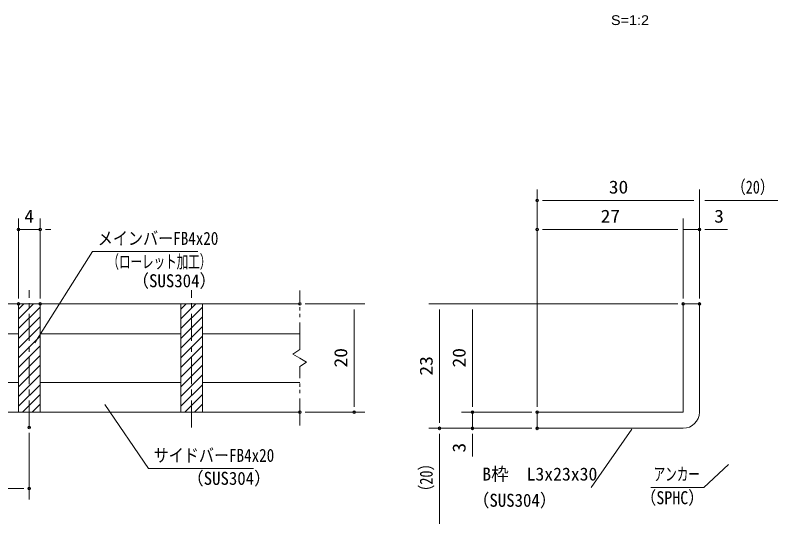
# Model space of a CAD drawing. Units: millimetres, scale not verified, with parts at other scales. Extents: x -1050 to 1050, y -742 to 742.
# Drawn here: x -359 to 340, y -467 to 3 of the extents above; entities that cross this region are included whole.
import ezdxf
from ezdxf.enums import TextEntityAlignment as Align

# ---------------------------------------------------------------- set-up
doc = ezdxf.new("R2010")
doc.units = ezdxf.units.MM
doc.header["$LTSCALE"] = 5
doc.header["$PDMODE"] = 32
doc.header["$PDSIZE"] = 2.5
doc.linetypes.add('CHAIN1', pattern=[8, 5, -1, 1, -1])
doc.linetypes.add('DOUBLE_CHAIN1', pattern=[8.8, 5, -1, 0.6, -0.6, 0.6, -1])
for name, color, linetype, lineweight in [('0-1_寸法注釈', 2, 'Continuous', 9), ('0-3_DEFPOINTS', 134, 'Continuous', 9), ('0-5_枠', 7, 'Continuous', 9), ('0-6_想像線', 134, 'DOUBLE_CHAIN1', 9), ('0-7_ハッチング', 4, 'Continuous', 9), ('0-8_蓋', 5, 'Continuous', 9), ('0-A_中心線', 6, 'CHAIN1', 9)]:
    doc.layers.add(name, color=color, linetype=linetype, lineweight=lineweight)
doc.styles.add('HG丸ｺﾞｼｯｸM-PRO', font='')
doc.styles.add('ＭＳ ゴシック', font='')
doc.styles.get('HG丸ｺﾞｼｯｸM-PRO').set_extended_font_data('HG丸ｺﾞｼｯｸM-PRO')
doc.styles.get('ＭＳ ゴシック').set_extended_font_data('MS Gothic')

msp = doc.modelspace()

# ---------------------------------------------------------------- linework, layer by layer
at = {"layer": '0-1_寸法注釈'}
for p, q in [((123.93, -358.808), (123.93, -157.974)), ((273.93, -258.808), (273.93, -157.974)), ((273.93, -258.808), (273.93, -157.974)), ((268.93, -167.974), (128.93, -167.974)), ((278.93, -167.974), (365.45, -167.974)), ((-355.45, -258.808), (-355.45, -184.9)), ((-355.45, -258.808), (-355.45, -184.9)), ((-335.45, -258.808), (-335.45, -184.9)), ((123.93, -358.808), (123.93, -184.9)), ((258.93, -258.808), (258.93, -184.9)), ((258.93, -258.808), (258.93, -184.9)), ((273.93, -258.808), (273.93, -184.9)), ((-355.45, -194.9), (-335.45, -194.9)), ((-330.45, -194.9), (-325.45, -194.9)), ((253.93, -194.9), (128.93, -194.9)), ((253.93, -194.9), (248.93, -194.9)), ((258.93, -194.9), (273.93, -194.9)), ((278.93, -194.9), (300.043, -194.9)), ((-90.45, -263.808), (-35.285, -263.808)), ((253.93, -263.808), (23.705, -263.808)), ((253.93, -263.808), (54.081, -263.808)), ((-45.285, -268.808), (-45.285, -358.808)), ((33.705, -268.808), (33.705, -373.808)), ((64.081, -268.808), (64.081, -358.808)), ((64.081, -358.808), (64.081, -353.808)), ((-90.45, -363.808), (-35.285, -363.808)), ((118.93, -363.808), (54.081, -363.808)), ((118.93, -363.808), (54.081, -363.808)), ((64.081, -363.808), (64.081, -378.808)), ((-345.45, -383.035), (-345.45, -444.529)), ((118.93, -378.808), (23.705, -378.808)), ((118.93, -378.808), (23.705, -378.808)), ((33.705, -467.197), (33.705, -383.808)), ((118.93, -378.808), (54.081, -378.808)), ((64.081, -383.808), (64.081, -404.922)), ((174.029, -433.398), (211.499, -379.629)), ((-490.45, -434.529), (-350.45, -434.529))]:
    msp.add_line(p, q, dxfattribs=at)
for points in [[(-189.764, -215.417), (-286.954, -215.417), (-340.465, -299.666)], [(-138.143, -416.117), (-235.333, -416.117), (-275.643, -356.797)], [(229.04, -433.428), (278.094, -433.428), (300.899, -412.189)]]:
    msp.add_lwpolyline(points, dxfattribs=at)
at = {"layer": '0-3_DEFPOINTS'}
for p in [(123.93, -167.974), (-355.45, -194.9), (-335.45, -194.9), (123.93, -194.9), (273.93, -194.9), (-355.45, -263.808), (-335.45, -263.808), (-95.45, -263.808), (258.93, -263.808), (273.93, -263.808), (273.93, -263.808), (-95.45, -363.808), (-45.285, -363.808), (64.081, -363.808), (123.93, -363.808), (-345.45, -378.035), (33.705, -378.808), (64.081, -378.808), (123.93, -378.808), (-345.45, -434.529)]:
    msp.add_point(p, dxfattribs=at)
at = {"layer": '0-5_枠'}
for p, q in [((258.93, -263.808), (273.93, -263.808)), ((258.93, -363.808), (258.93, -263.808)), ((273.93, -263.808), (273.93, -363.808)), ((123.93, -363.808), (258.93, -363.808)), ((123.93, -363.808), (123.93, -378.808)), ((123.93, -378.808), (258.93, -378.808))]:
    msp.add_line(p, q, dxfattribs=at)
msp.add_arc((258.93, -363.808), 15, 270, 0, dxfattribs=at)
at = {"layer": '0-6_想像線'}
for p, q in [((-95.45, -305.859), (-95.45, -251.308)), ((-89.157, -317.545), (-95.45, -313.808)), ((-95.45, -321.757), (-89.157, -317.545)), ((-95.45, -376.308), (-95.45, -321.757))]:
    msp.add_line(p, q, dxfattribs=at)
msp.add_lwpolyline([(-95.45, -305.859), (-101.743, -310.072), (-95.45, -313.808)], dxfattribs=at)
at = {"layer": '0-7_ハッチング'}
for p, q in [((-355.45, -268.662), (-350.597, -263.808)), ((-355.45, -277.642), (-341.616, -263.808)), ((-205.45, -268.662), (-200.597, -263.808)), ((-205.45, -277.642), (-191.616, -263.808)), ((-355.45, -286.622), (-335.45, -266.622)), ((-205.45, -286.622), (-185.45, -266.622)), ((-355.45, -295.602), (-335.45, -275.602)), ((-205.45, -295.602), (-185.45, -275.602)), ((-355.45, -304.583), (-335.45, -284.583)), ((-205.45, -304.583), (-185.45, -284.583)), ((-355.45, -313.563), (-335.45, -293.563)), ((-205.45, -313.563), (-185.45, -293.563)), ((-355.45, -322.543), (-335.45, -302.543)), ((-205.45, -322.543), (-185.45, -302.543)), ((-355.45, -331.523), (-335.45, -311.523)), ((-205.45, -331.523), (-185.45, -311.523)), ((-355.45, -340.504), (-335.45, -320.504)), ((-205.45, -340.504), (-185.45, -320.504)), ((-355.45, -349.484), (-335.45, -329.484)), ((-205.45, -349.484), (-185.45, -329.484)), ((-355.45, -358.464), (-335.45, -338.464)), ((-205.45, -358.464), (-185.45, -338.464)), ((-351.814, -363.808), (-335.45, -347.444)), ((-201.814, -363.808), (-185.45, -347.444)), ((-342.834, -363.808), (-335.45, -356.425)), ((-192.834, -363.808), (-185.45, -356.425))]:
    msp.add_line(p, q, dxfattribs=at)
for points in [[(-335.45, -263.808), (-355.45, -263.808), (-355.45, -363.808), (-335.45, -363.808)], [(-185.45, -263.808), (-205.45, -263.808), (-205.45, -363.808), (-185.45, -363.808)]]:
    msp.add_lwpolyline(points, close=True, dxfattribs=at)
at = {"layer": '0-8_蓋'}
for p, q in [((-895.45, -263.808), (-95.45, -263.808)), ((-355.45, -263.808), (-335.45, -263.808)), ((-355.45, -263.808), (-355.45, -363.808)), ((-335.45, -363.808), (-335.45, -263.808)), ((-205.45, -263.808), (-185.45, -263.808)), ((-205.45, -263.808), (-205.45, -363.808)), ((-185.45, -363.808), (-185.45, -263.808)), ((-485.45, -291.308), (-355.45, -291.308)), ((-335.45, -291.308), (-205.45, -291.308)), ((-185.45, -291.308), (-95.45, -291.308)), ((-485.45, -336.308), (-355.45, -336.308)), ((-335.45, -336.308), (-205.45, -336.308)), ((-185.45, -336.308), (-95.45, -336.308)), ((-895.45, -363.808), (-95.45, -363.808)), ((-355.45, -363.808), (-335.45, -363.808)), ((-205.45, -363.808), (-185.45, -363.808))]:
    msp.add_line(p, q, dxfattribs=at)
at = {"layer": '0-A_中心線'}
for p, q in [((-345.45, -378.035), (-345.45, -251.106)), ((-195.45, -378.035), (-195.45, -251.106))]:
    msp.add_line(p, q, dxfattribs=at)

# ---------------------------------------------------------------- texts
at = {"layer": '0-1_寸法注釈', "color": 7}
for s, height, style, width, p in [('S=1:2', 9.054, 'HG丸ｺﾞｼｯｸM-PRO', 1.1, (192.217, -8.547)), ('30', 12.02, 'ＭＳ ゴシック', 1.1, (190.197, -165.287)), ('（20）', 12.02, 'ＭＳ ゴシック', 0.8, (303.675, -165.287)), ('4', 12.02, 'ＭＳ ゴシック', 1.1, (-350.035, -192.213)), ('27', 12.02, 'ＭＳ ゴシック', 1.1, (182.697, -192.213)), ('3', 12.02, 'ＭＳ ゴシック', 1.1, (287.62, -192.213)), ('メインバーFB4x20', 12.03, 'ＭＳ ゴシック', 0.85, (-282.177, -212.73)), ('（ローレット加工）', 12.02, 'ＭＳ ゴシック', 0.65, (-273.177, -234.285)), ('（SUS304）', 12.02, 'ＭＳ ゴシック', 0.95, (-250.33, -251.949)), ('サイドバーFB4x20', 12.03, 'ＭＳ ゴシック', 0.85, (-230.556, -413.43)), ('（SUS304）', 12.02, 'ＭＳ ゴシック', 0.95, (-199.847, -434.674)), ('アンカー', 12.02, 'ＭＳ ゴシック', 0.65, (231.746, -430.741)), ('（SUS304）', 12.02, 'ＭＳ ゴシック', 0.95, (64.267, -454.979)), ('（SPHC）', 12.03, 'ＭＳ ゴシック', 0.9, (219.385, -452.594))]:
    msp.add_text(s, height=height, dxfattribs=dict(at, style=style, width=width)).set_placement(p, align=Align.BOTTOM_LEFT)
at = {"layer": '0-1_寸法注釈', "color": 7, "style": 'ＭＳ ゴシック'}
for s, width, p in [('20', 1.1, (-47.972, -322.542)), ('20', 1.1, (61.394, -322.542)), ('23', 1.1, (31.017, -330.042)), ('3', 1.1, (61.394, -401.232)), ('（20）', 0.8, (31.017, -444.017))]:
    msp.add_text(s, height=12.02, rotation=90, dxfattribs=dict(at, width=width)).set_placement(p, align=Align.BOTTOM_LEFT)
msp.add_text('B枠\u3000L3x23x30', height=12.02, dxfattribs=at).set_placement((73.225, -430.711), align=Align.BOTTOM_LEFT)

doc.saveas('drawing.dxf')
